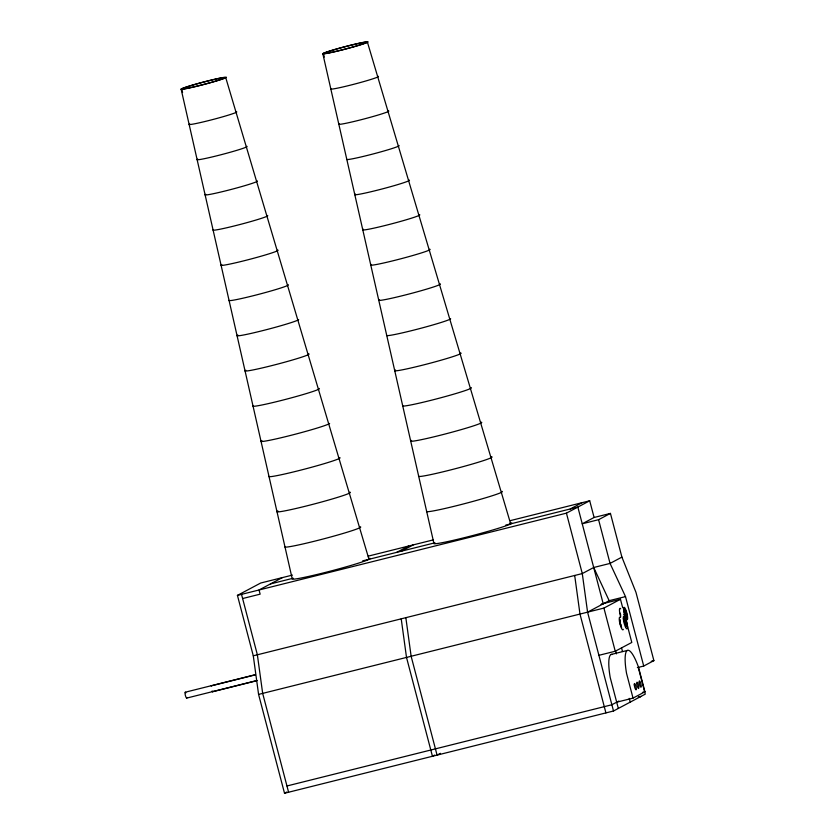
<?xml version="1.0" encoding="UTF-8"?>
<svg xmlns="http://www.w3.org/2000/svg" width="835" height="835" viewBox="0 0 835 835"><rect width="100%" height="100%" fill="white"/><g stroke="black" fill="none" stroke-linecap="round" stroke-linejoin="round"><path stroke-width="1.25" d="M625.655 626.584C627.012 623.881 622.691 618.912 624.298 618.338A4.3 0.929 76 0 1 626.219 621.856A4.3 0.929 76 0 1 626.532 626.594L624.58 623.025L624.298 618.338M181.112 89.063L182.312 88.426A23.453 1.232 -14.7 0 1 208.343 80.797A23.453 1.232 -14.7 0 1 226.368 77.415L225.158 78.052A23.453 1.232 -14.7 0 1 199.127 85.681A23.453 1.232 -14.7 0 1 181.112 89.063L292.208 578.77A40.32 2.108 -14.7 0 0 323.187 572.967A40.32 2.108 -14.7 0 0 367.943 559.836L370.009 558.74A40.32 2.108 -14.7 0 0 369.425 558.323M189.733 123.956L189.107 124.29A24.664 1.294 -14.7 0 0 208.051 120.741A24.664 1.294 -14.7 0 0 235.428 112.715L236.702 112.036A24.664 1.294 -14.7 0 0 236.336 111.786M322.811 53.638L324.011 53.002A23.453 1.232 -14.7 0 1 350.042 45.372A23.453 1.232 -14.7 0 1 368.058 41.99L366.857 42.627A23.453 1.232 -14.7 0 1 340.826 50.267A23.453 1.232 -14.7 0 1 322.811 53.638L433.908 543.355A40.32 2.108 -14.7 0 0 464.886 537.542A40.32 2.108 -14.7 0 0 509.642 524.422L511.709 523.315A40.32 2.108 -14.7 0 0 511.124 522.908M197.749 159.141L197.091 159.495A25.885 1.357 -14.7 0 0 216.975 155.769A25.885 1.357 -14.7 0 0 245.699 147.346L247.024 146.636A25.885 1.357 -14.7 0 0 246.649 146.376M205.765 194.325L205.076 194.701A27.096 1.419 -14.7 0 0 225.888 190.798A27.096 1.419 -14.7 0 0 255.959 181.978L257.347 181.237A27.096 1.419 -14.7 0 0 256.961 180.965M339.448 123.726L338.791 124.071A25.885 1.357 -14.7 0 0 358.674 120.344A25.885 1.357 -14.7 0 0 387.398 111.921L388.724 111.222A25.885 1.357 -14.7 0 0 388.348 110.951M221.807 264.705L221.045 265.102A29.517 1.545 -14.7 0 0 243.726 260.854A29.517 1.545 -14.7 0 0 276.489 251.241L278.003 250.437A29.517 1.545 -14.7 0 0 277.575 250.135M355.48 194.096L354.76 194.482A28.306 1.482 -14.7 0 0 376.512 190.401A28.306 1.482 -14.7 0 0 407.918 181.185L409.369 180.423A28.306 1.482 -14.7 0 0 408.962 180.13M363.496 229.281L362.745 229.677A29.517 1.545 -14.7 0 0 385.426 225.429A29.517 1.545 -14.7 0 0 418.189 215.827L419.702 215.023A29.517 1.545 -14.7 0 0 419.274 214.71M237.839 335.075L237.015 335.513A31.939 1.67 -14.7 0 0 261.564 330.911A31.939 1.67 -14.7 0 0 297.02 320.515L298.659 319.638M371.523 264.465L370.73 264.883A30.728 1.607 -14.7 0 0 394.339 260.457A30.728 1.607 -14.7 0 0 428.449 250.458L430.025 249.623A30.728 1.607 -14.7 0 0 429.576 249.3M245.855 370.26L245.01 370.709A33.16 1.733 -14.7 0 0 270.477 365.939A33.16 1.733 -14.7 0 0 307.28 355.146L308.981 354.238A33.16 1.733 -14.7 0 0 308.501 353.894M379.539 299.65L378.714 300.089A31.939 1.67 -14.7 0 0 403.263 295.486A31.939 1.67 -14.7 0 0 438.719 285.09L440.348 284.213A31.939 1.67 -14.7 0 0 439.888 283.89M450.681 318.813L448.98 319.721A33.16 1.733 -14.7 0 1 412.177 330.514A33.16 1.733 -14.7 0 1 386.699 335.284M261.887 440.63L260.979 441.12A35.581 1.858 -14.7 0 0 288.315 435.995A35.581 1.858 -14.7 0 0 327.811 424.41L329.637 423.439M395.571 370.02L394.694 370.489A34.371 1.795 -14.7 0 0 421.101 365.542A34.371 1.795 -14.7 0 0 459.24 354.353L461.003 353.414A34.371 1.795 -14.7 0 0 460.502 353.059M277.919 510.999L276.949 511.521A38.003 1.994 -14.7 0 0 306.153 506.041A38.003 1.994 -14.7 0 0 348.341 493.673L350.283 492.64A38.003 1.994 -14.7 0 0 349.74 492.243M411.603 440.4L410.663 440.901A36.792 1.921 -14.7 0 0 438.928 435.599A36.792 1.921 -14.7 0 0 479.77 423.616L481.659 422.614A36.792 1.921 -14.7 0 0 481.127 422.239M638.514 668.397L645.257 694.135L613.516 711.003L284.516 793.25L258.579 694.407L253.287 655.809L237.432 595.386L260.708 583.018L292.427 575.096M282.324 577.622L259.038 589.99L260.134 594.155L242.609 598.538M396.782 552.342L408.639 546.038M401.405 551.183L413.262 544.89M433.908 543.355L434.941 542.802L362.672 560.87M570.253 508.974L582.099 502.68M237.432 595.386L566.433 513.149L589.708 500.781L594.092 517.481L582.235 523.785L598.58 519.694L610.437 513.4L621.908 557.112L635.978 592.37L653.889 660.631L643.722 666.038L637.366 667.624M621.908 557.112L610.051 563.416L593.706 567.497L582.287 573.572L253.287 655.809M613.516 711.003L587.579 612.159L609.164 600.689L625.509 596.607L643.722 666.038M258.579 694.407L603.924 608.078L620.468 599.279L622.701 607.797M284.516 793.25L286.802 792.029M615.259 651.227L631.792 642.449L625.937 620.144M434.68 755.08L432.446 756.27L406.509 657.427L401.217 618.829M440.431 753.327L437.07 755.111L411.133 656.268L405.841 617.681M618.86 701.045L611.867 704.761L286.958 785.975M616.689 702.193L633.034 698.112L644.944 691.787L638.462 667.082A32.669 7.066 76 0 0 627.315 650.444L610.97 654.536M181.706 88.75L183.147 88.385M224.333 78.093L225.763 77.728L368.976 559.293M324.836 52.97L323.406 53.325L324.272 57.093M366.033 42.669L367.463 42.314L510.676 523.869M368.214 556.141L433.428 539.848M510.279 520.633L589.708 500.781M270.467 583.916L293.231 578.227M505.749 525.1L577.851 507.075L603.235 603.841L601.064 604.383M594.092 517.481L610.437 513.4M185.224 692.225L255.51 674.649M255.437 674.816L211.14 685.89A3.027 0.658 76 0 1 211.328 685.911M186.758 698.07L257.044 680.494M212.674 691.735L256.971 680.661M601.952 603.914L620.468 599.279M625.342 613.099L626.365 612.838M623.828 614.55L624.841 614.289M625.666 617.963L626.688 617.702M598.904 655.318L615.249 651.237L603.924 608.078M651.269 661.289L653.889 660.631M642.428 692.413L644.944 691.787M638.504 697.016L641.029 696.39M638.316 697.215L640.487 696.672M625.509 596.607L610.051 563.416L598.58 519.694M593.706 567.497L609.164 600.689M620.812 625.091L620.238 622.952A4.3 0.929 76 0 0 620.843 625.154M621.522 647.803L622.503 651.53M633.034 698.112L626.553 673.417A32.669 7.066 76 0 1 627.315 650.444M629.256 698.373L630.237 702.12M615.541 650.757L616.366 653.878M618.328 708.445L610.208 677.498A32.669 7.066 76 0 1 612.399 654.483M566.433 513.149L582.287 573.572L587.579 612.159M605.918 712.902L579.981 614.059L574.689 575.472M241.524 594.363L257.368 654.786L262.67 693.384L288.597 792.227M181.999 90.003L182.573 92.518M619.956 620.958L619.946 620.186A4.3 0.929 76 0 0 619.967 621.01M621.689 627.398A4.29 0.918 76 0 1 621.344 626.855M620.99 626.083A4.29 0.918 76 0 1 620.019 619.413M620.739 615.311A4.311 0.929 76 0 1 620.269 613.151M623.327 629.308A6.596 1.43 76 0 1 619.925 623.735A6.596 1.43 76 0 1 620.405 617.482M620.729 616.856A6.471 1.378 76 0 1 619.455 610.041A6.471 1.378 76 0 1 620.718 608.84M624.309 610.395A4.311 0.918 76 0 1 625.885 617.618M212.873 691.182A3.027 0.658 76 0 1 212.027 691.098M186.946 697.517A3.027 0.658 76 0 1 185.944 697.079A3.027 0.658 76 0 1 185.015 693.113A3.027 0.658 76 0 1 185.861 692.862M509.684 523.294A38.807 2.035 -14.7 0 1 510.237 523.702M426.633 511.302A39.224 2.056 -14.7 0 0 456.766 505.655A39.224 2.056 -14.7 0 0 500.301 492.89L502.305 491.815A39.224 2.056 -14.7 0 0 501.741 491.418M418.648 476.096A38.003 1.994 -14.7 0 0 447.852 470.627A38.003 1.994 -14.7 0 0 490.03 458.248L491.982 457.215A38.003 1.994 -14.7 0 0 491.429 456.828M330.796 88.875A24.664 1.294 -14.7 0 0 349.75 85.316A24.664 1.294 -14.7 0 0 377.128 77.29L378.391 76.622A24.664 1.294 -14.7 0 0 378.036 76.361M346.776 159.276A27.096 1.419 -14.7 0 0 367.588 155.373A27.096 1.419 -14.7 0 0 397.658 146.553L399.046 145.822A27.096 1.419 -14.7 0 0 398.66 145.54M402.679 405.695A35.581 1.858 -14.7 0 0 430.015 400.57A35.581 1.858 -14.7 0 0 469.51 388.985L471.326 388.014A35.581 1.858 -14.7 0 0 470.815 387.649M284.933 546.727A39.224 2.056 -14.7 0 0 315.066 541.07A39.224 2.056 -14.7 0 0 358.601 528.304L360.616 527.24A39.224 2.056 -14.7 0 0 360.042 526.833M213.061 229.896A28.306 1.482 -14.7 0 0 234.812 225.826A28.306 1.482 -14.7 0 0 266.229 216.609L267.68 215.837A28.306 1.482 -14.7 0 0 267.263 215.545M268.964 476.315A36.792 1.921 -14.7 0 0 297.239 471.013A36.792 1.921 -14.7 0 0 338.071 459.041L339.96 458.039A36.792 1.921 -14.7 0 0 339.427 457.663M229.03 300.308A30.728 1.607 -14.7 0 0 252.65 295.882A30.728 1.607 -14.7 0 0 286.749 285.873L288.325 285.038A30.728 1.607 -14.7 0 0 287.887 284.725M252.995 405.914A34.371 1.795 -14.7 0 0 279.401 400.967A34.371 1.795 -14.7 0 0 317.54 389.778L319.304 388.839A34.371 1.795 -14.7 0 0 318.813 388.484M183.7 88.093L182.583 88.687A21.929 1.148 -14.7 0 0 199.429 85.525A21.929 1.148 -14.7 0 0 223.77 78.386L224.897 77.791A21.929 1.148 -14.7 0 0 208.04 80.953A21.929 1.148 -14.7 0 0 183.7 88.093M325.399 52.668L324.272 53.263A21.929 1.148 -14.7 0 0 341.129 50.11A21.929 1.148 -14.7 0 0 365.469 42.971L366.596 42.366A21.929 1.148 -14.7 0 0 349.74 45.528A21.929 1.148 -14.7 0 0 325.399 52.668M624.695 609.393L624.455 609.435A4.311 0.918 76 0 0 624.705 613.746A4.311 0.918 76 0 0 626.511 617.743L626.751 617.691A4.311 0.918 76 0 0 626.511 613.391A4.311 0.918 76 0 0 624.695 609.393M623.338 618.766A6.596 1.43 76 0 0 626.793 628.849A6.596 1.43 76 0 0 626.114 619.789A6.596 1.43 76 0 0 623.338 618.766M623.557 609.623A6.471 1.378 76 0 0 626.866 619.779A6.471 1.378 76 0 0 626.386 611.303A6.471 1.378 76 0 0 623.557 609.623M636.761 683.552A3.236 0.699 76 0 0 638.462 688.489A3.236 0.699 76 0 0 638.117 684.032A3.236 0.699 76 0 0 636.761 683.552M639.203 682.247A3.236 0.699 76 0 0 640.894 687.184A3.236 0.699 76 0 0 640.56 682.727A3.236 0.699 76 0 0 639.203 682.247M634.287 684.867A3.236 0.699 76 0 0 635.978 689.804A3.236 0.699 76 0 0 635.644 685.347A3.236 0.699 76 0 0 634.287 684.867"/></g></svg>
